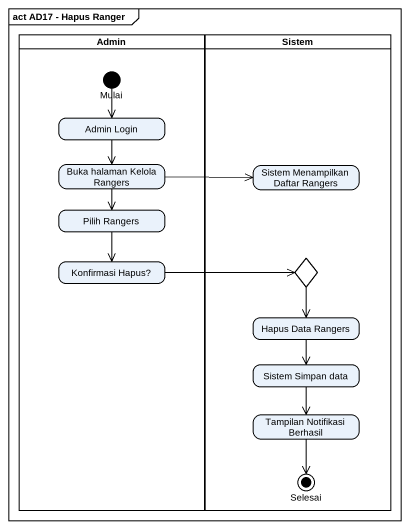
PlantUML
@startuml
mainframe act AD17 - Hapus Ranger
hide empty description
state Admin <<partition>> {
  state Mulai <<start>>
  state "Admin Login" as Admin_Login
  state "Buka halaman Kelola Rangers" as Buka_halaman_Kelola_Rangers
  state "Pilih Rangers" as Pilih_Rangers
  state "Konfirmasi Hapus?" as Konfirmasi_Hapus
}
state Sistem <<partition>> {
  state "Sistem Menampilkan Daftar Rangers" as Sistem_Menampilkan_Daftar
  state choice1 <<choice>>
  state "Hapus Data Rangers" as Hapus_Data_Rangers
  state "Sistem Simpan data" as Sistem_Simpan_data
  state "Tampilan Notifikasi Berhasil" as Tampilan_Notifikasi_Berhasil
  state Selesai <<end>>
}
Mulai --> Admin_Login
Admin_Login --> Buka_halaman_Kelola_Rangers
Buka_halaman_Kelola_Rangers -right-> Sistem_Menampilkan_Daftar
Buka_halaman_Kelola_Rangers --> Pilih_Rangers
Pilih_Rangers --> Konfirmasi_Hapus
Konfirmasi_Hapus -right-> choice1
choice1 --> Hapus_Data_Rangers
Hapus_Data_Rangers --> Sistem_Simpan_data
Sistem_Simpan_data --> Tampilan_Notifikasi_Berhasil
Tampilan_Notifikasi_Berhasil --> Selesai
@enduml
